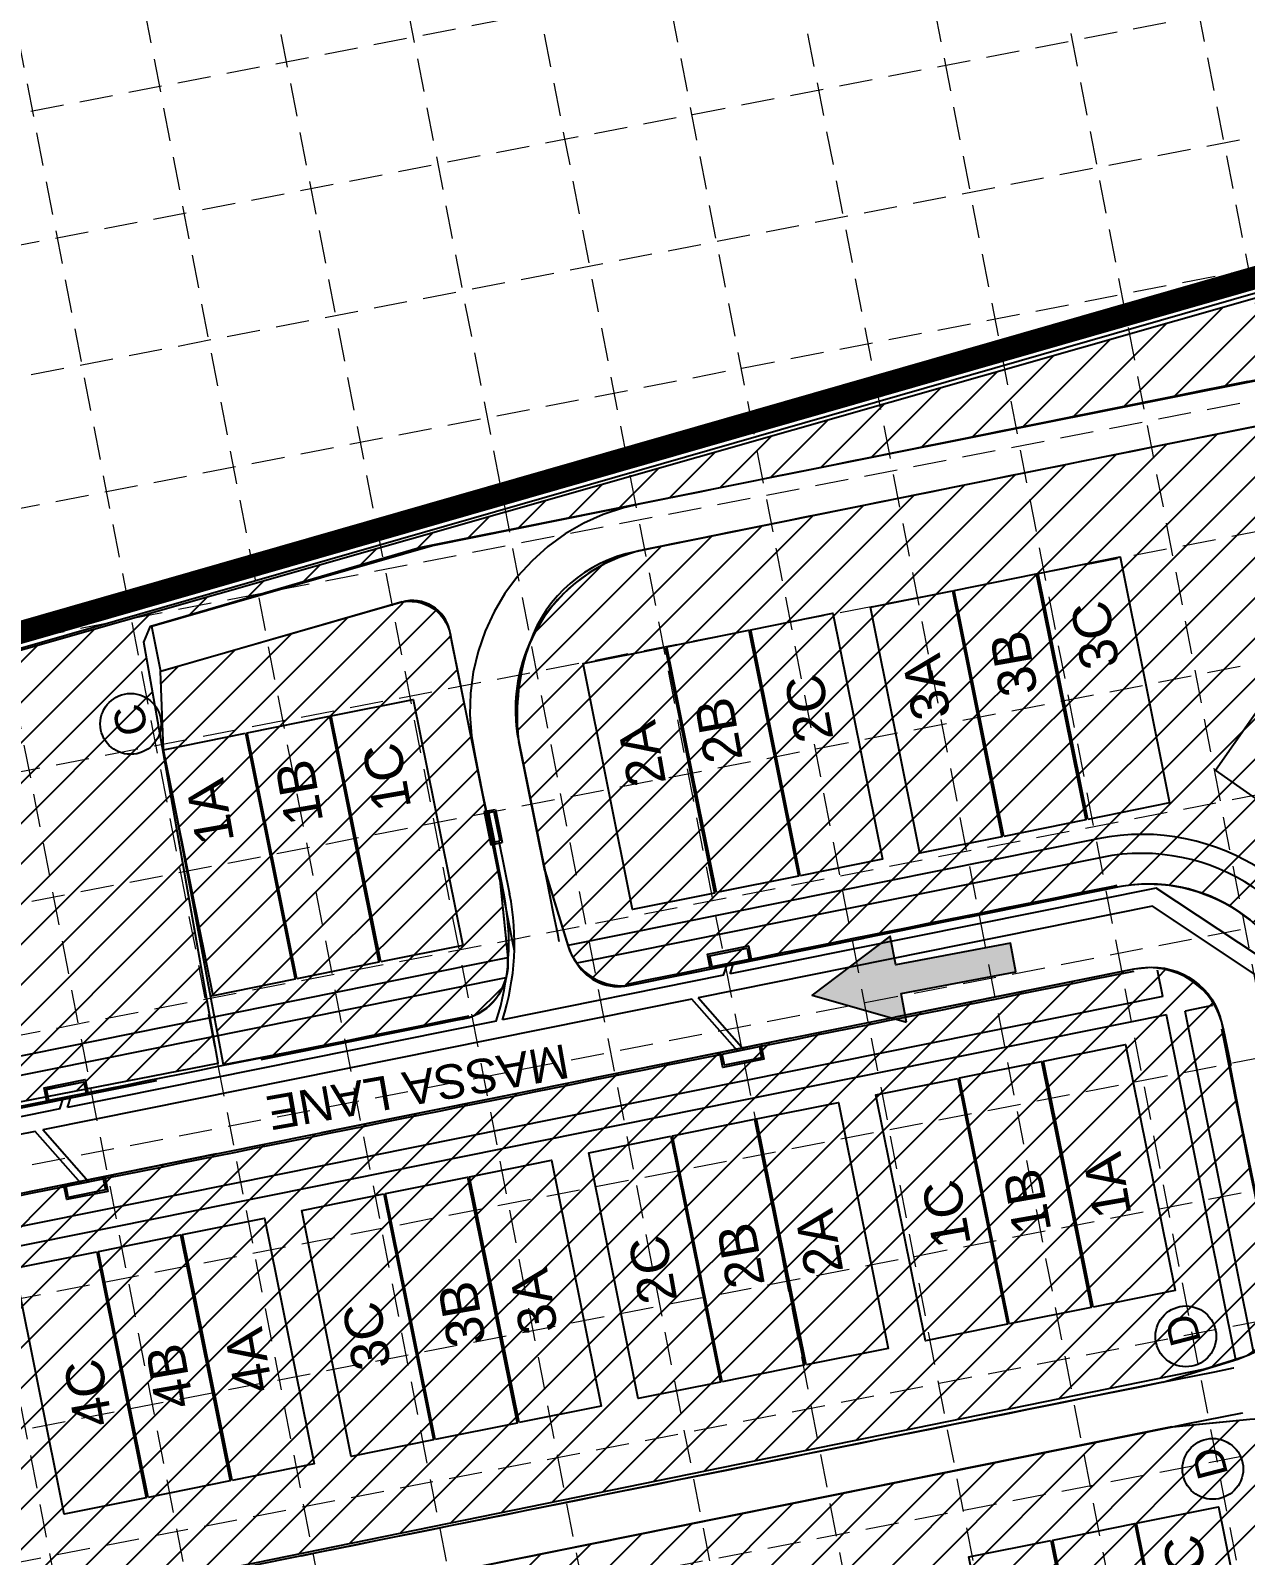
# Model space of a CAD drawing. Extents: x 1582 to 2207140, y 1442 to 531032.
# Drawn here: x 2262.5 to 2582, y 2916 to 3317.1 of the extents above; entities that cross this region are included whole.
import ezdxf

# ---------------------------------------------------------------- set-up
doc = ezdxf.new("R2010")
doc.units = 0
doc.header["$LTSCALE"] = 100
doc.header["$MEASUREMENT"] = 0
for name, pattern in [('DASHED2', [0.375, 0.25, -0.125]), ('HIDDEN', [0.375, 0.25, -0.125]), ('PHANTOM2', [1.25, 0.625, -0.125, 0.125, -0.125, 0.125, -0.125]), ('XHO473BS$0$HIDDEN', [0.375, 0.25, -0.125]), ('XHO473ST$0$HIDDEN', [0.375, 0.25, -0.125])]:
    doc.linetypes.add(name, pattern=pattern)
for name, color, linetype in [('1 SODDED LOT', 2, 'Continuous'), ('ARROWS', 252, 'Continuous'), ('GRID', 254, 'HIDDEN'), ('LIMITS OF DISTURBANCE', 1, 'DASHED2'), ('V-STREET-ID-N', 1, 'Continuous'), ('XHO445PT$0$V-PROP-LINE-N', 4, 'PHANTOM2'), ('XHO445PT$0$V-PROP-SUBD-BLOCK-N', 7, 'Continuous'), ('XHO445PT$0$V-PROP-SUBD-IDEN-N', 2, 'Continuous'), ('XHO473BS$0$C-ROAD-FACE-N', 11, 'Continuous'), ('XHO473BS$0$c-strm-strc-n', 12, 'Continuous'), ('XHO473BS$0$C-STRM-UNDR-N', 12, 'Continuous'), ('XHO473BS$0$C-SWLK-N', 11, 'Continuous'), ('XHO473BS$0$C-TOPO-BLDG-PADS', 12, 'Continuous'), ('XHO473GR$0$C-TOPO-BLDG-PADS-PHASE1', 12, 'Continuous'), ('XHO473GR$0$C-TOPO-TINN-BACK', 4, 'Continuous'), ('XHO473ST$0$c-strm-strc-n', 12, 'Continuous'), ('XHO473ST$0$C-STRM-UNDR-N', 6, 'Continuous')]:
    doc.layers.add(name, color=color, linetype=linetype)
doc.styles.get("Standard").update_dxf_attribs({"font": 'ARIAL.TTF'})

# ---------------------------------------------------------------- blocks, each defined once
blk = doc.blocks.new("XHO473BS$0$10' Curb Inlet")
at = {"layer": 'XHO473BS$0$c-strm-strc-n', "linetype": 'Continuous'}
for points in [[(-5.5, -0.5), (-5.5, 3.5), (5.5, 3.5), (5.5, -0.5)], [(-5, 0), (-5, 3), (5, 3), (5, 0)]]:
    blk.add_lwpolyline(points, close=True, dxfattribs=at)
blk = doc.blocks.new('XHO473BS$0$INLET-3GRATE')
at = {"layer": 'XHO473BS$0$c-strm-strc-n', "linetype": 'Continuous'}
for p, q in [((4.44, 0.5), (-4.44, 0.5)), ((-4.44, 0.5), (-4.44, -2.5)), ((3.94, 0), (-3.94, 0)), ((-3.94, 0), (-3.94, -2)), ((4.44, 0.5), (4.44, -2.5)), ((4.44, -2.5), (-4.44, -2.5)), ((3.94, -2), (-3.94, -2)), ((3.94, 0), (3.94, -2))]:
    blk.add_line(p, q, dxfattribs=at)
at = {"layer": 'XHO473BS$0$c-strm-strc-n', "color": 30, "linetype": 'XHO473BS$0$HIDDEN'}
blk.add_line((4.44, -0.5), (-4.44, -0.5), dxfattribs=at)
blk = doc.blocks.new('arrow')
blk.add_lwpolyline([(-67.01, -25.36), (-59.33, -25.42), (-59.57, -56.14), (-51.89, -56.2), (-51.65, -25.48), (-43.97, -25.54), (-55.3, -2.41), (-67.01, -25.36)], close=True)
at = {"color": 254}
for points in [[(-43.97, -25.54), (-67.01, -25.36), (-55.3, -2.41), (-67.01, -25.36)], [(-59.57, -56.14), (-51.89, -56.2), (-59.33, -25.42), (-51.65, -25.48)]]:
    blk.add_solid(points, dxfattribs=at)

msp = doc.modelspace()

# ---------------------------------------------------------------- hatches: boundary and pattern name
at = {"layer": '1 SODDED LOT'}
h = msp.add_hatch(dxfattribs=at)
h.set_pattern_fill('ANSI31', color=256, scale=60, style=0)
h.paths.add_polyline_path([(2829.34, 2515.52), (2873.54, 2525.74), (2852.27, 2637.94), (2847.1, 2647.81), (2848.43, 2663.29), (2767.45, 3070.45), (2715, 3283.9), (2185.96, 3133), (2129.43, 3306.38), (2045.56, 3500.44), (2007.8, 3574.06), (1832.46, 3535.31), (1784.56, 3534.03), (1775.45, 3515.53), (1803.33, 3433.99), (1829.11, 3366.75), (1845.56, 3361.26), (1862.56, 3363.22), (1910.82, 3383.31), (1940.49, 3379.14), (1961.33, 3338.84), (1970.71, 3327.06), (1990.89, 3332.76), (2058.55, 3364.84), (2062.46, 3372.1), (2058.09, 3385.45), (2030.54, 3448.1), (1999.86, 3456.92), (1966.36, 3428.53), (1931.53, 3428.26), (1909.66, 3425.2), (1889.26, 3420.64), (1876.45, 3407.5), (1865.94, 3400.73), (1849.67, 3402.3), (1830.1, 3423.92), (1816.65, 3441.42), (1813.43, 3457.94), (1807.02, 3472.66), (1799.7, 3486.02), (1806.88, 3509.89), (1835.92, 3512.58), (1858.82, 3516.44), (1885.24, 3520.39), (1891.95, 3519.33), (1905.17, 3521.31), (1940.09, 3518.05), (1959.89, 3516.57), (1979.3, 3507.93), (1989.97, 3501.72), (1997.11, 3495.42), (2000.56, 3480.71), (1999.83, 3472.29), (1998.4, 3461.37), (2040.43, 3445.88), (2047.49, 3437.17), (2103.65, 3309.65), (2141.74, 3195.81), (2174.73, 3093.28), (2188.09, 3036.74), (2198.94, 3023.47), (2211.48, 3025.91), (2311.83, 3045.48), (2292.26, 3156.25), (2294.02, 3160.46), (2364.74, 3181.11), (2593.22, 3226.7), (2609.17, 3223.67), (2622.58, 3217.58), (2687.02, 3169.94), (2698.34, 3157.06), (2703.46, 3140.98), (2706.34, 3127.6), (2829.81, 2519.96)])
h = msp.add_hatch(dxfattribs=at)
h.set_pattern_fill('ANSI31', color=256, scale=60, style=0)
edge = h.paths.add_edge_path()
edge.add_line((2738.32, 2908.23), (2691.28, 3141.56))
edge.add_arc((2651.41, 3133.52), 40.67, 11.397, 63.0435)
edge.add_line((2669.85, 3169.77), (2617.15, 3206.66))
edge.add_line((2617.15, 3206.66), (2612.86, 3209.17))
edge.add_arc((2594.97, 3178.61), 35.42, 59.6615, 97.5356)
edge.add_arc((2587.51, 3234.98), 21.45, 274.2479, 277.5356, ccw=False)
edge.add_line((2589.1, 3213.59), (2587.48, 3213.43))
edge.add_line((2587.48, 3213.43), (2563.13, 3208.61))
edge.add_line((2563.13, 3208.61), (2421.36, 3180))
edge.add_arc((2428.7, 3143.62), 37.11, 101.4081, 160.3886)
edge.add_arc((2447.64, 3136.88), 57.22, 160.3886, 185.9049)
edge.add_line((2390.73, 3130.99), (2397.81, 3095.87))
edge.add_line((2397.81, 3095.87), (2403.91, 3076.01))
edge.add_line((2403.91, 3076.01), (2404.75, 3073.95))
edge.add_line((2404.75, 3073.95), (2406.21, 3071.63))
edge.add_arc((2417.13, 3078.53), 12.91, 212.2716, 281.8753)
edge.add_line((2419.78, 3065.89), (2547.81, 3091.76))
edge.add_arc((2556.32, 3049.64), 42.97, 16.6672, 101.4217, ccw=False)
edge.add_line((2597.48, 3061.96), (2687.92, 2612.24))
edge.add_arc((2700.98, 2614.87), 13.33, 191.3698, 250.5934)
edge.add_line((2696.55, 2602.3), (2700.59, 2601.33))
edge.add_line((2700.59, 2601.33), (2704.3, 2601.33))
edge.add_line((2704.3, 2601.33), (2723.09, 2603.33))
edge.add_line((2723.09, 2603.33), (2756.37, 2609.85))
edge.add_arc((2748.46, 2650.19), 41.1, 281.0909, 367.0687)
edge.add_line((2789.25, 2655.25), (2738.32, 2908.23))
edge = h.paths.add_edge_path()
edge.add_line((2091.68, 2909.69), (2081.49, 2958.7))
edge.add_line((2081.49, 2958.7), (2081.48, 2960.26))
edge.add_arc((2099.72, 2960.35), 18.24, 99.1268, 180.2909, ccw=False)
edge.add_line((2096.83, 2978.36), (2552.82, 3070.25))
edge.add_line((2552.82, 3070.25), (2555.45, 3070.56))
edge.add_arc((2557.62, 3052.18), 18.51, 11.406, 96.7265, ccw=False)
edge.add_line((2575.76, 3055.84), (2580.46, 3031.25))
edge.add_line((2580.46, 3031.25), (2590.37, 2983.25))
edge.add_arc((2577.59, 2980.61), 13.05, -71.8142, 11.6662, ccw=False)
edge.add_line((2581.67, 2968.21), (2571.25, 2965))
edge.add_line((2571.25, 2965), (2131.05, 2875.14))
edge.add_line((2131.05, 2875.14), (2111.42, 2873.29))
edge.add_arc((2110.13, 2886.86), 13.63, 194.2827, 275.4056, ccw=False)
edge.add_line((2096.92, 2883.5), (2091.68, 2909.69))
edge = h.paths.add_edge_path()
edge.add_line((2113.55, 2801.28), (2104.96, 2843.89))
edge.add_line((2104.96, 2843.89), (2105.05, 2845.74))
edge.add_arc((2117.22, 2845.14), 12.18, 110.4209, 177.1694, ccw=False)
edge.add_arc((2202.73, 2615.46), 257.26, 105.2087, 110.4209, ccw=False)
edge.add_line((2135.24, 2863.72), (2562.9, 2949.83))
edge.add_line((2562.9, 2949.83), (2583.17, 2951.86))
edge.add_arc((2584.61, 2937.47), 14.46, 16.0784, 95.7146, ccw=False)
edge.add_line((2598.5, 2941.48), (2613.69, 2867.3))
edge.add_line((2613.69, 2867.3), (2613.65, 2864.4))
edge.add_arc((2595.56, 2864.65), 18.09, 277.4696, 359.1988, ccw=False)
edge.add_line((2597.91, 2846.71), (2593.13, 2845.78))
edge.add_line((2593.13, 2845.78), (2140.64, 2754.71))
edge.add_line((2140.64, 2754.71), (2136.51, 2754.8))
edge.add_arc((2136.9, 2772.1), 17.3, 198.7475, 268.7261, ccw=False)
edge.add_line((2120.52, 2766.54), (2119.29, 2772.75))
edge.add_line((2119.29, 2772.75), (2113.55, 2801.28))
edge = h.paths.add_edge_path()
edge.add_line((2140.8, 2666.03), (2131.13, 2713.81))
edge.add_line((2131.13, 2713.81), (2131.12, 2715.56))
edge.add_arc((2148.3, 2715.68), 17.19, 112.1514, 180.3828, ccw=False)
edge.add_arc((2158.53, 2690.56), 44.31, 102.2038, 112.1514, ccw=False)
edge.add_line((2149.16, 2733.87), (2602.88, 2825.28))
edge.add_arc((2606.65, 2806.58), 19.07, 8.327, 101.3912, ccw=False)
edge.add_line((2625.52, 2809.35), (2639.77, 2738.65))
edge.add_arc((2626.52, 2735.98), 13.52, -67.3671, 11.3978, ccw=False)
edge.add_line((2631.73, 2723.5), (2628.49, 2722.31))
edge.add_line((2628.49, 2722.31), (2609.92, 2716.53))
edge.add_line((2609.92, 2716.53), (2180.57, 2630.24))
edge.add_line((2180.57, 2630.24), (2162.85, 2628.4))
edge.add_arc((2161.16, 2644.7), 16.39, 207.1087, 275.9367, ccw=False)
edge.add_line((2146.57, 2637.23), (2140.8, 2666.03))
edge = h.paths.add_edge_path()
edge.add_line((2163.6, 2552.62), (2154.36, 2598.78))
edge.add_line((2154.36, 2598.78), (2154.46, 2600.72))
edge.add_arc((2169.66, 2598), 15.44, 126.3914, 169.8433, ccw=False)
edge.add_arc((2190.87, 2544.89), 72.24, 105.5735, 114.8675, ccw=False)
edge.add_line((2171.48, 2614.48), (2612.3, 2704.78))
edge.add_line((2612.3, 2704.78), (2633.08, 2706.56))
edge.add_arc((2634.32, 2692.01), 14.6, 3.9772, 94.8972, ccw=False)
edge.add_line((2648.89, 2693.02), (2663.14, 2621.9))
edge.add_arc((2642.37, 2621.74), 20.77, -73.8668, 0.4419, ccw=False)
edge.add_line((2648.14, 2601.79), (2190.48, 2509.88))
edge.add_arc((2187.98, 2529.1), 19.38, 197.1175, 277.407, ccw=False)
edge.add_line((2169.45, 2523.39), (2163.6, 2552.62))
edge = h.paths.add_edge_path()
edge.add_line((2062.91, 2391.83), (1948.82, 2953.47))
edge.add_line((1948.82, 2953.47), (1931.76, 3022.23))
edge.add_line((1931.76, 3022.23), (1905.81, 3111.36))
edge.add_line((1905.81, 3111.36), (1873.15, 3205.43))
edge.add_line((1873.15, 3205.43), (1871.33, 3210.36))
edge.add_line((1871.33, 3210.36), (1870.72, 3212.6))
edge.add_line((1870.72, 3212.6), (1870.09, 3215.67))
edge.add_arc((1912.6, 3222.75), 43.1, 112.051, 189.4617, ccw=False)
edge.add_line((1896.42, 3262.69), (1926.58, 3274.79))
edge.add_line((1926.58, 3274.79), (1945.75, 3280.29))
edge.add_arc((1949.46, 3265.6), 15.15, 25.0066, 104.1823, ccw=False)
edge.add_line((1963.19, 3272.01), (1983.56, 3216.01))
edge.add_line((1983.56, 3216.01), (2007.13, 3146.99))
edge.add_line((2007.13, 3146.99), (2025.05, 3087.8))
edge.add_line((2025.05, 3087.8), (2039.8, 3033.95))
edge.add_line((2039.8, 3033.95), (2049.17, 2996.89))
edge.add_line((2049.17, 2996.89), (2065.15, 2924.97))
edge.add_line((2065.15, 2924.97), (2089.85, 2802.26))
edge.add_line((2089.85, 2802.26), (2147.25, 2517.39))
edge.add_line((2147.25, 2517.39), (2151.74, 2508.65))
edge.add_arc((2188.85, 2530.3), 42.97, 210.2557, 259.0006)
edge.add_arc((2187.76, 2538.88), 51.25, 262.0295, 281.0449)
edge.add_line((2197.58, 2488.58), (2330.43, 2515.35))
edge.add_arc((2335.61, 2495.26), 20.75, 31.284, 104.4405, ccw=False)
edge.add_line((2353.34, 2506.04), (2354.79, 2502.84))
edge.add_line((2354.79, 2502.84), (2369.78, 2428.54))
edge.add_arc((2355.13, 2427.36), 14.7, -67.1218, 4.6021, ccw=False)
edge.add_line((2360.85, 2413.81), (2338.35, 2406.83))
edge.add_line((2338.35, 2406.83), (2290.11, 2397))
edge.add_line((2290.11, 2397), (2109.4, 2360.86))
edge.add_arc((2104.82, 2404.42), 43.8, 203.568, 276.0008, ccw=False)
edge.add_line((2064.68, 2386.91), (2062.91, 2391.83))
edge = h.paths.add_edge_path()
edge.add_line((2296.69, 3148.56), (2359.26, 3166.55))
edge.add_arc((2362.25, 3156.13), 10.84, 3.6887, 106.0357, ccw=False)
edge.add_line((2373.07, 3156.82), (2385.91, 3093.61))
edge.add_line((2385.91, 3093.61), (2387.95, 3073.06))
edge.add_arc((2373.08, 3071.59), 14.94, -71.2041, 5.6783, ccw=False)
edge.add_line((2377.9, 3057.44), (2313.23, 3045.04))
edge.add_line((2313.23, 3045.04), (2299.95, 3115.41))
edge.add_line((2299.95, 3115.41), (2297.47, 3127.9))
edge.add_line((2297.47, 3127.9), (2296.69, 3148.56))
edge = h.paths.add_edge_path()
edge.add_line((2051.07, 3080.67), (2030.77, 3148.43))
edge.add_line((2030.77, 3148.43), (1996.86, 3247.11))
edge.add_line((1996.86, 3247.11), (1979.18, 3293.1))
edge.add_line((1979.18, 3293.1), (1977.48, 3297.1))
edge.add_line((1977.48, 3297.1), (1977.28, 3298.76))
edge.add_arc((1989.92, 3300.26), 12.73, 126.5008, 186.7891, ccw=False)
edge.add_line((1982.35, 3310.5), (1984.38, 3312.03))
edge.add_line((1984.38, 3312.03), (1988.5, 3314.59))
edge.add_line((1988.5, 3314.59), (2002.59, 3323.45))
edge.add_line((2002.59, 3323.45), (2027.79, 3335.81))
edge.add_line((2027.79, 3335.81), (2030.92, 3337.21))
edge.add_arc((2047.21, 3300.8), 39.89, 48.4569, 114.1164, ccw=False)
edge.add_line((2073.66, 3330.66), (2075.62, 3329.1))
edge.add_arc((2055.44, 3303.61), 32.52, 21.1811, 51.6281, ccw=False)
edge.add_line((2085.76, 3315.36), (2107.79, 3256.88))
edge.add_line((2107.79, 3256.88), (2130.62, 3189.05))
edge.add_line((2130.62, 3189.05), (2147.82, 3132.87))
edge.add_line((2147.82, 3132.87), (2156.91, 3101.4))
edge.add_line((2156.91, 3101.4), (2170.69, 3049.24))
edge.add_line((2170.69, 3049.24), (2173.08, 3031.1))
edge.add_arc((2157.16, 3029), 16.05, -56.453, 7.5092, ccw=False)
edge.add_arc((2160.14, 3024.51), 10.67, 284.6066, 303.547, ccw=False)
edge.add_line((2162.83, 3014.19), (2089.76, 2999.45))
edge.add_arc((2086.18, 3017.16), 18.07, 197.3141, 281.4017, ccw=False)
edge.add_line((2068.93, 3011.79), (2051.07, 3080.67))
edge = h.paths.add_edge_path()
edge.add_line((2125.58, 2080.63), (2073.85, 2338.04))
edge.add_line((2073.85, 2338.04), (2073.05, 2341.12))
edge.add_line((2073.05, 2341.12), (2360.42, 2398.99))
edge.add_arc((2359.64, 2379.1), 19.91, 23.7043, 87.763, ccw=False)
edge.add_line((2377.87, 2387.1), (2392.97, 2311.79))
edge.add_arc((2374.09, 2311.22), 18.89, -69.454, 1.7235, ccw=False)
edge.add_line((2380.72, 2293.53), (2211.01, 2259.37))
edge.add_arc((2213.31, 2247.96), 11.64, 101.3791, 196.0042)
edge.add_line((2202.12, 2244.75), (2230.52, 2103.03))
edge.add_line((2230.52, 2103.03), (2125.58, 2080.63))
edge = h.paths.add_edge_path()
edge.add_line((2243.43, 2156.05), (2226.77, 2238.88))
edge.add_line((2226.77, 2238.88), (2699.85, 2334.78))
edge.add_arc((2704.05, 2314.1), 21.09, 17.6594, 101.4593, ccw=False)
edge.add_line((2724.15, 2320.5), (2741.25, 2232.92))
edge.add_line((2741.25, 2232.92), (2248.07, 2133.69))
edge.add_line((2248.07, 2133.69), (2243.43, 2156.05))

# ---------------------------------------------------------------- linework, layer by layer
for points in [[(2767.45, 3070.45), (2715, 3283.9), (2185.96, 3133), (2129.43, 3306.38), (2045.56, 3500.44)], [(2047.49, 3437.17), (2103.65, 3309.65), (2141.74, 3195.81), (2174.73, 3093.28), (2188.09, 3036.74), (2198.94, 3023.47), (2211.48, 3025.91), (2311.83, 3045.48), (2292.26, 3156.25), (2294.02, 3160.46), (2364.74, 3181.11), (2593.22, 3226.7), (2609.17, 3223.67), (2622.58, 3217.58), (2687.02, 3169.94), (2698.34, 3157.06), (2703.46, 3140.98), (2706.34, 3127.6), (2829.81, 2519.96)]]:
    msp.add_lwpolyline(points, dxfattribs=at)
msp.add_lwpolyline([(2738.32, 2908.23), (2691.28, 3141.56, 0.229244), (2669.85, 3169.77), (2617.15, 3206.66), (2612.86, 3209.17, 0.166778), (2590.32, 3213.72, -0.014347), (2589.1, 3213.59), (2587.48, 3213.43), (2563.13, 3208.61), (2421.36, 3180, 0.263187), (2393.74, 3156.08, 0.111798), (2390.73, 3130.99), (2397.81, 3095.87), (2403.91, 3076.01), (2404.75, 3073.95), (2406.21, 3071.63, 0.313399), (2419.78, 3065.89), (2547.81, 3091.76, -0.387646), (2597.48, 3061.96), (2687.92, 2612.24, 0.264321)], format="xyb", dxfattribs=at)
for points in [[(2296.69, 3148.56), (2359.26, 3166.55, -0.478835), (2373.07, 3156.82), (2385.91, 3093.61), (2387.95, 3073.06, -0.34864), (2377.9, 3057.44), (2313.23, 3045.04), (2299.95, 3115.41), (2297.47, 3127.9)], [(2091.68, 2909.69), (2081.49, 2958.7), (2081.48, 2960.26, -0.369733), (2096.83, 2978.36), (2552.82, 3070.25), (2555.45, 3070.56, -0.390489), (2575.76, 3055.84), (2580.46, 3031.25), (2590.37, 2983.25, -0.381265), (2581.67, 2968.21), (2571.25, 2965), (2131.05, 2875.14), (2111.42, 2873.29, -0.369529), (2096.92, 2883.5)], [(2113.55, 2801.28), (2104.96, 2843.89), (2105.05, 2845.74, -0.299769), (2112.97, 2856.56, -0.022747), (2135.24, 2863.72), (2562.9, 2949.83), (2583.17, 2951.86, -0.362174), (2598.5, 2941.48), (2613.69, 2867.3), (2613.65, 2864.4, -0.372538), (2597.91, 2846.71), (2593.13, 2845.78), (2140.64, 2754.71), (2136.51, 2754.8, -0.315196), (2120.52, 2766.54), (2119.29, 2772.75)]]:
    msp.add_lwpolyline(points, format="xyb", close=True, dxfattribs=at)
at = {"layer": 'GRID', "color": 252, "linetype": 'HIDDEN', "lineweight": 0, "ltscale": 0.35}
for p, q in [((2894.24, 1652.19), (2492.07, 3721.47)), ((2860.87, 1645.7), (2458.69, 3714.98)), ((2827.49, 1639.21), (2425.32, 3708.49)), ((2794.12, 1632.73), (2391.94, 3702.01)), ((2760.74, 1626.24), (2358.57, 3695.52)), ((2727.36, 1619.75), (2325.19, 3689.03)), ((2693.99, 1613.27), (2291.82, 3682.55)), ((2660.61, 1606.78), (2258.44, 3676.06)), ((2627.24, 1600.29), (2225.06, 3669.57)), ((2593.86, 1593.81), (2191.69, 3663.09)), ((2560.49, 1587.32), (2158.31, 3656.6)), ((2527.11, 1580.83), (2124.94, 3650.11)), ((1695.66, 3185.68), (2863.95, 3412.74)), ((1702.15, 3152.31), (2870.44, 3379.37)), ((1708.63, 3118.93), (2876.92, 3345.99)), ((1715.12, 3085.56), (2883.41, 3312.62)), ((1721.61, 3052.18), (2889.9, 3279.24)), ((1728.09, 3018.8), (2896.38, 3245.87)), ((1734.58, 2985.43), (2902.87, 3212.49)), ((1741.07, 2952.05), (2909.36, 3179.12)), ((1747.55, 2918.68), (2915.84, 3145.74)), ((1754.04, 2885.3), (2922.33, 3112.36)), ((1760.53, 2851.93), (2928.82, 3078.99)), ((1767.01, 2818.55), (2935.3, 3045.61)), ((1773.5, 2785.18), (2941.79, 3012.24))]:
    msp.add_line(p, q, dxfattribs=at)
at = {"layer": 'LIMITS OF DISTURBANCE', "const_width": 6}
msp.add_lwpolyline([(3030.56, 1761.64), (2194.81, 1593.6), (1948.49, 2813.03, 0.098099), (1677.26, 3539), (1722.21, 3540.4, 0.067791), (2005.44, 3587.7), (2077.63, 3440.57), (2144.56, 3278.6), (2187.86, 3138.1), (2718.94, 3290.72), (2734.62, 3221.8), (2788.68, 2983.7), (2837.06, 2743.49), (2898.66, 2442.22), (3033.9, 1764.7)], format="xyb", close=True, dxfattribs=at)
at = {"layer": 'XHO445PT$0$V-PROP-LINE-N', "color": 7, "linetype": 'Continuous'}
msp.add_line((2186.27, 3133.52), (2714.17, 3285.34), dxfattribs=at)
at = {"layer": 'XHO445PT$0$V-PROP-SUBD-BLOCK-N', "color": 7, "linetype": 'Continuous'}
for centre in [(2288.81, 3134.71), (2566.3, 2973.6), (2573.39, 2938.75)]:
    msp.add_circle(centre, 8, dxfattribs=at)
at = {"layer": 'XHO473BS$0$C-ROAD-FACE-N', "color": 7, "linetype": 'Continuous'}
for p, q in [((2582.58, 3224.76), (2368.22, 3181.57)), ((2584.95, 3213), (2424.51, 3180.67)), ((2368.22, 3181.57), (2294.33, 3160.35)), ((2360.18, 3166.78), (2296.71, 3148.54)), ((2296.71, 3148.54), (2294.33, 3160.35)), ((2385.92, 3093.73), (2372.74, 3159.14)), ((2397.69, 3096.1), (2390.85, 3130.03)), ((2385.92, 3093.73), (2387.96, 3073.24)), ((2397.69, 3096.1), (2403.74, 3076.42)), ((2548.31, 3091.77), (2508.94, 3083.83)), ((2481.49, 3078.3), (2421.04, 3066.12)), ((2552.65, 3070.2), (2489.83, 3057.54)), ((2376, 3057.05), (2323.04, 3046.37)), ((2578.19, 3044.74), (2576.21, 3054.54)), ((2462.38, 3052.01), (2414.34, 3042.33)), ((2295.59, 3040.84), (2247.06, 3031.06)), ((2386.9, 3036.8), (2338.86, 3027.12)), ((2311.41, 3021.59), (2263.38, 3011.91)), ((2560.26, 2961.56), (2579.95, 2967.62)), ((2560.26, 2961.56), (2132.77, 2875.42)), ((2562.63, 2949.8), (2135.14, 2863.66)), ((2562.63, 2949.8), (2583.13, 2951.84))]:
    msp.add_line(p, q, dxfattribs=at)
for centre, radius, start, end in [((2433, 3138.52), 43, 101.3925, 191.3925), ((2433, 3138.52), 43, 134.735, 191.3925), ((2362.94, 3157.16), 10, 11.3925, 106.0279), ((2556.6, 3050.59), 42, 11.3925, 101.3925), ((2373.03, 3071.75), 15, 281.3925, 5.6819), ((2418.08, 3080.83), 15, 197.1031, 281.3925), ((2556.6, 3050.59), 20, 11.3925, 101.3925), ((2575.54, 2981.96), 15, 287.1031, 11.3925)]:
    msp.add_arc(centre, radius, start, end, dxfattribs=at)
at = {"layer": 'XHO473BS$0$C-STRM-UNDR-N', "color": 7, "linetype": 'Continuous'}
for p, q in [((2384.19, 3103.58), (2386.98, 3089.73)), ((2385.66, 3103.88), (2388.45, 3090.03)), ((2558.5, 3091.53), (2446.43, 3068.94)), ((2593.61, 3068.2), (2558.5, 3091.53)), ((2557.57, 3086.75), (2438.07, 3062.67)), ((2589.56, 3065.48), (2557.57, 3086.75)), ((2444.73, 3068.6), (2445.74, 3071.61)), ((2446.43, 3068.94), (2447.44, 3071.95)), ((2444.73, 3068.6), (2386.58, 3056.88)), ((2436.37, 3062.32), (2265.68, 3027.93)), ((2448.39, 3048.68), (2436.37, 3062.32)), ((2450.09, 3049.02), (2438.07, 3062.67)), ((2384.89, 3056.54), (2272.15, 3033.82)), ((2272.15, 3033.82), (2273.16, 3036.83)), ((2270.16, 3033.43), (2189.25, 3017.12)), ((2270.16, 3033.43), (2271.18, 3036.43)), ((2263.7, 3027.53), (2190.27, 3012.74)), ((2275.72, 3013.89), (2263.7, 3027.53)), ((2277.7, 3014.29), (2265.68, 3027.93))]:
    msp.add_line(p, q, dxfattribs=at)
for radius, start in [(64.25, 341.3964), (65.75, 342.1482)]:
    msp.add_arc((2324, 3077.04), radius, start, 11.3925, dxfattribs=at)
at = {"layer": 'XHO473BS$0$C-SWLK-N', "color": 7, "linetype": 'Continuous'}
for p, q in [((2543.19, 3104.51), (2403.74, 3076.41)), ((2544.18, 3099.6), (2406.11, 3071.78)), ((2188.87, 3033.11), (2387.96, 3073.23)), ((2560.21, 3063.05), (2558.82, 3069.97)), ((2191.25, 3028.49), (2387.57, 3068.05)), ((2560.21, 3063.05), (2093.02, 2968.91)), ((2561.2, 3058.15), (2094, 2964.01)), ((2579.47, 2967.47), (2561.2, 3058.15)), ((2573.34, 3060.6), (2566.1, 3059.14)), ((2584.13, 2969.66), (2566.1, 3059.14))]:
    msp.add_line(p, q, dxfattribs=at)
for radius in [58, 53]:
    msp.add_arc((2554.65, 3047.65), radius, 11.3925, 101.3925, dxfattribs=at)
at = {"layer": 'XHO473BS$0$C-TOPO-BLDG-PADS', "color": 7, "linetype": 'Continuous'}
for points in [[(2540.48, 3109.57), (2527.44, 3174.27), (2549.01, 3178.62), (2562.04, 3113.92)], [(2518.42, 3105.13), (2505.38, 3169.83), (2526.95, 3174.17), (2539.99, 3109.47)], [(2630.01, 3163.89), (2592.06, 3109.89), (2574.06, 3122.54), (2612.01, 3176.54)], [(2504.89, 3169.73), (2517.93, 3105.03), (2496.36, 3100.68), (2483.33, 3165.38)], [(2464.91, 3094.77), (2451.87, 3159.47), (2473.44, 3163.81), (2486.48, 3099.12)], [(2442.86, 3090.33), (2429.82, 3155.02), (2451.38, 3159.37), (2464.42, 3094.67)], [(2429.33, 3154.93), (2442.37, 3090.23), (2420.8, 3085.88), (2407.76, 3150.58)], [(2354.57, 3072.11), (2341.54, 3136.81), (2363.1, 3141.16), (2376.14, 3076.46)], [(2332.52, 3067.67), (2319.48, 3132.37), (2341.05, 3136.71), (2354.08, 3072.01)], [(2318.99, 3132.27), (2332.03, 3067.57), (2310.46, 3063.22), (2297.42, 3127.92)], [(2541.91, 2981.33), (2528.87, 3046.03), (2550.44, 3050.37), (2563.47, 2985.67)], [(2519.85, 2976.88), (2506.81, 3041.58), (2528.38, 3045.93), (2541.42, 2981.23)], [(2506.32, 3041.48), (2519.36, 2976.78), (2497.79, 2972.44), (2484.76, 3037.14)], [(2466.43, 2966.12), (2453.39, 3030.82), (2474.95, 3035.16), (2487.99, 2970.46)], [(2444.37, 2961.67), (2431.33, 3026.37), (2452.9, 3030.72), (2465.94, 2966.02)], [(2430.84, 3026.27), (2443.88, 2961.57), (2422.31, 2957.23), (2409.27, 3021.93)], [(2390.94, 2950.91), (2377.91, 3015.61), (2399.47, 3019.95), (2412.51, 2955.25)], [(2368.89, 2946.46), (2355.85, 3011.16), (2377.42, 3015.51), (2390.45, 2950.81)], [(2355.36, 3011.06), (2368.4, 2946.36), (2346.83, 2942.02), (2333.79, 3006.72)], [(2315.46, 2935.7), (2302.42, 3000.4), (2323.99, 3004.74), (2337.03, 2940.04)], [(2293.4, 2931.25), (2280.37, 2995.95), (2301.93, 3000.3), (2314.97, 2935.6)], [(2279.88, 2995.85), (2292.91, 2931.15), (2271.35, 2926.81), (2258.31, 2991.51)], [(2566.4, 2859.77), (2553.36, 2924.47), (2574.93, 2928.81), (2587.97, 2864.11)], [(2544.34, 2855.32), (2531.31, 2920.02), (2552.87, 2924.37), (2565.91, 2859.67)], [(2530.82, 2919.93), (2543.85, 2855.23), (2522.29, 2850.88), (2509.25, 2915.58)]]:
    msp.add_lwpolyline(points, close=True, dxfattribs=at)
at = {"layer": 'XHO473GR$0$C-TOPO-BLDG-PADS-PHASE1', "color": 7, "linetype": 'Continuous'}
for points in [[(2540.48, 3109.57), (2527.44, 3174.27), (2549.01, 3178.62), (2562.04, 3113.92)], [(2518.42, 3105.13), (2505.38, 3169.83), (2526.95, 3174.17), (2539.99, 3109.47)], [(2630.01, 3163.89), (2592.06, 3109.89), (2574.06, 3122.54), (2612.01, 3176.54)], [(2504.89, 3169.73), (2517.93, 3105.03), (2496.36, 3100.68), (2483.33, 3165.38)], [(2464.91, 3094.77), (2451.87, 3159.47), (2473.44, 3163.81), (2486.48, 3099.12)], [(2442.86, 3090.33), (2429.82, 3155.02), (2451.38, 3159.37), (2464.42, 3094.67)], [(2429.33, 3154.93), (2442.37, 3090.23), (2420.8, 3085.88), (2407.76, 3150.58)], [(2354.57, 3072.11), (2341.54, 3136.81), (2363.1, 3141.16), (2376.14, 3076.46)], [(2332.52, 3067.67), (2319.48, 3132.37), (2341.05, 3136.71), (2354.08, 3072.01)], [(2318.99, 3132.27), (2332.03, 3067.57), (2310.46, 3063.22), (2297.42, 3127.92)], [(2541.91, 2981.33), (2528.87, 3046.03), (2550.44, 3050.37), (2563.47, 2985.67)], [(2519.85, 2976.88), (2506.81, 3041.58), (2528.38, 3045.93), (2541.42, 2981.23)], [(2506.32, 3041.48), (2519.36, 2976.78), (2497.79, 2972.44), (2484.76, 3037.14)], [(2466.43, 2966.12), (2453.39, 3030.82), (2474.95, 3035.16), (2487.99, 2970.46)], [(2444.37, 2961.67), (2431.33, 3026.37), (2452.9, 3030.72), (2465.94, 2966.02)], [(2430.84, 3026.27), (2443.88, 2961.57), (2422.31, 2957.23), (2409.27, 3021.93)], [(2390.94, 2950.91), (2377.91, 3015.61), (2399.47, 3019.95), (2412.51, 2955.25)], [(2368.89, 2946.46), (2355.85, 3011.16), (2377.42, 3015.51), (2390.45, 2950.81)], [(2355.36, 3011.06), (2368.4, 2946.36), (2346.83, 2942.02), (2333.79, 3006.72)], [(2315.46, 2935.7), (2302.42, 3000.4), (2323.99, 3004.74), (2337.03, 2940.04)], [(2293.4, 2931.25), (2280.37, 2995.95), (2301.93, 3000.3), (2314.97, 2935.6)], [(2279.88, 2995.85), (2292.91, 2931.15), (2271.35, 2926.81), (2258.31, 2991.51)], [(2566.4, 2859.77), (2553.36, 2924.47), (2574.93, 2928.81), (2587.97, 2864.11)], [(2544.34, 2855.32), (2531.31, 2920.02), (2552.87, 2924.37), (2565.91, 2859.67)], [(2530.82, 2919.93), (2543.85, 2855.23), (2522.29, 2850.88), (2509.25, 2915.58)]]:
    msp.add_lwpolyline(points, close=True, dxfattribs=at)
at = {"layer": 'XHO473GR$0$C-TOPO-TINN-BACK', "color": 7, "linetype": 'Continuous'}
for points in [[(2585.78, 3225.31, 709.33), (2580.51, 3224.35, 709.3), (2575.61, 3223.36, 709.27), (2570.71, 3222.37, 709.24), (2565.81, 3221.39, 709.21), (2560.91, 3220.4, 709.18), (2556.01, 3219.41, 709.15), (2551.11, 3218.42, 709.12), (2546.2, 3217.44, 709.09), (2541.3, 3216.45, 709.06), (2536.4, 3215.46, 709.03), (2531.5, 3214.47, 709), (2526.6, 3213.48, 708.97), (2521.7, 3212.5, 708.94), (2516.8, 3211.51, 708.9), (2511.89, 3210.52, 708.87), (2506.99, 3209.53, 708.84), (2502.09, 3208.55, 708.81), (2497.19, 3207.56, 708.78), (2492.29, 3206.57, 708.75), (2487.39, 3205.58, 708.72), (2482.48, 3204.6, 708.69), (2477.58, 3203.61, 708.66), (2472.68, 3202.62, 708.63), (2467.78, 3201.63, 708.6), (2462.88, 3200.65, 708.57), (2457.98, 3199.66, 708.54), (2453.08, 3198.67, 708.51), (2448.17, 3197.68, 708.48), (2443.27, 3196.69, 708.45), (2438.37, 3195.71, 708.42), (2433.47, 3194.72, 708.39), (2428.57, 3193.73, 708.36), (2423.67, 3192.74, 708.33), (2418.38, 3191.54, 708.3), (2413.06, 3189.78, 708.26), (2407.94, 3187.48, 708.23), (2403.08, 3184.67, 708.2), (2398.54, 3181.38, 708.17), (2394.35, 3177.65, 708.14), (2390.57, 3173.51, 708.11), (2387.22, 3169, 708.08), (2384.36, 3164.18, 708.05), (2381.99, 3159.09, 708.02), (2380.16, 3153.79, 707.99), (2378.88, 3148.33, 707.96), (2378.17, 3142.76, 707.93), (2378.02, 3137.16, 707.9), (2378.44, 3131.56, 707.87), (2379.38, 3126.21, 707.84), (2380.36, 3121.31, 707.81), (2381.35, 3116.41, 707.78), (2382.34, 3111.51, 707.75), (2383.33, 3106.61, 707.72), (2384.31, 3101.71, 707.69), (2385.3, 3096.8, 707.65), (2386.29, 3091.9, 707.62), (2387.28, 3087, 707.59), (2388.27, 3082.1, 707.56), (2389.25, 3077.2, 707.53), (2389.67, 3075.1, 707.53)], [(2582.88, 3212.59, 709.3), (2577.98, 3211.6, 709.27), (2573.08, 3210.61, 709.24), (2568.18, 3209.62, 709.21), (2563.28, 3208.63, 709.18), (2558.38, 3207.65, 709.15), (2553.48, 3206.66, 709.12), (2548.57, 3205.67, 709.09), (2543.67, 3204.68, 709.06), (2538.77, 3203.7, 709.03), (2533.87, 3202.71, 709), (2528.97, 3201.72, 708.97), (2524.07, 3200.73, 708.94), (2519.17, 3199.75, 708.9), (2514.26, 3198.76, 708.87), (2509.36, 3197.77, 708.84), (2504.46, 3196.78, 708.81), (2499.56, 3195.8, 708.78), (2494.66, 3194.81, 708.75), (2489.76, 3193.82, 708.72), (2484.86, 3192.83, 708.69), (2479.95, 3191.84, 708.66), (2475.05, 3190.86, 708.63), (2470.15, 3189.87, 708.6), (2465.25, 3188.88, 708.57), (2460.35, 3187.89, 708.54), (2455.45, 3186.91, 708.51), (2450.54, 3185.92, 708.48), (2445.64, 3184.93, 708.45), (2440.74, 3183.94, 708.42), (2435.84, 3182.96, 708.39), (2430.94, 3181.97, 708.36), (2426.04, 3180.98, 708.33), (2421.57, 3179.97, 708.3), (2417.41, 3178.59, 708.26), (2413.41, 3176.8, 708.23), (2409.61, 3174.6, 708.2), (2406.06, 3172.03, 708.17), (2402.78, 3169.11, 708.14), (2399.82, 3165.87, 708.11), (2397.21, 3162.35, 708.08), (2394.97, 3158.58, 708.05), (2393.12, 3154.6, 708.02), (2391.69, 3150.46, 707.99), (2390.69, 3146.19, 707.96), (2390.13, 3141.84, 707.93), (2390.02, 3137.45, 707.9), (2390.35, 3133.08, 707.87), (2391.14, 3128.58, 707.84), (2392.13, 3123.68, 707.81), (2393.12, 3118.78, 707.78), (2394.1, 3113.88, 707.75), (2395.09, 3108.98, 707.72), (2396.08, 3104.08, 707.69), (2397.07, 3099.17, 707.65), (2398.05, 3094.27, 707.62), (2399.04, 3089.37, 707.59), (2400.03, 3084.47, 707.56), (2401.02, 3079.57, 707.53), (2401.44, 3077.47, 707.53)], [(2419.01, 3066.22, 707.41), (2419.77, 3066.38, 707.41), (2424.67, 3067.36, 707.45), (2429.57, 3068.35, 707.48), (2434.47, 3069.34, 707.51), (2439.37, 3070.33, 707.55), (2444.27, 3071.31, 707.58), (2449.18, 3072.3, 707.61), (2454.08, 3073.29, 707.65), (2458.98, 3074.28, 707.68), (2463.88, 3075.26, 707.71), (2468.78, 3076.25, 707.75), (2473.68, 3077.24, 707.78), (2478.59, 3078.23, 707.82), (2483.49, 3079.21, 707.85), (2488.39, 3080.2, 707.88), (2493.29, 3081.19, 707.92), (2498.19, 3082.18, 707.95), (2503.09, 3083.17, 707.98), (2507.99, 3084.15, 708.02), (2512.9, 3085.14, 708.05), (2517.8, 3086.13, 708.08), (2522.7, 3087.12, 708.12), (2527.6, 3088.1, 708.15), (2532.5, 3089.09, 708.18), (2537.4, 3090.08, 708.22), (2542.3, 3091.07, 708.25), (2547.21, 3092.05, 708.29), (2548.21, 3092.26, 708.29)], [(2257.66, 3010.25, 706.52), (2262.56, 3011.24, 706.49), (2267.46, 3012.22, 706.46), (2272.36, 3013.21, 706.43), (2277.27, 3014.2, 706.41), (2282.17, 3015.19, 706.44), (2287.07, 3016.17, 706.47), (2291.97, 3017.16, 706.51), (2296.87, 3018.15, 706.54), (2301.77, 3019.14, 706.57), (2306.67, 3020.13, 706.61), (2311.58, 3021.11, 706.64), (2316.48, 3022.1, 706.67), (2321.38, 3023.09, 706.71), (2326.28, 3024.08, 706.74), (2331.18, 3025.06, 706.78), (2336.08, 3026.05, 706.81), (2340.99, 3027.04, 706.84), (2345.89, 3028.03, 706.88), (2350.79, 3029.01, 706.91), (2355.69, 3030, 706.94), (2360.59, 3030.99, 706.98), (2365.49, 3031.98, 707.01), (2370.39, 3032.96, 707.04), (2375.3, 3033.95, 707.08), (2380.2, 3034.94, 707.11), (2385.1, 3035.93, 707.14), (2390, 3036.91, 707.18), (2394.9, 3037.9, 707.21), (2399.8, 3038.89, 707.25), (2404.7, 3039.88, 707.28), (2409.61, 3040.87, 707.31), (2414.51, 3041.85, 707.35), (2419.41, 3042.84, 707.38), (2424.31, 3043.83, 707.41), (2429.21, 3044.82, 707.45), (2434.11, 3045.8, 707.48), (2439.02, 3046.79, 707.51), (2443.92, 3047.78, 707.55), (2448.82, 3048.77, 707.58), (2453.72, 3049.75, 707.61), (2458.62, 3050.74, 707.65), (2463.52, 3051.73, 707.68), (2468.42, 3052.72, 707.71), (2473.33, 3053.7, 707.75), (2478.23, 3054.69, 707.78), (2483.13, 3055.68, 707.82), (2488.03, 3056.67, 707.85), (2492.93, 3057.66, 707.88), (2497.83, 3058.64, 707.92), (2502.73, 3059.63, 707.95), (2507.64, 3060.62, 707.98), (2512.54, 3061.61, 708.02), (2517.44, 3062.59, 708.05), (2522.34, 3063.58, 708.08), (2527.24, 3064.57, 708.12), (2532.14, 3065.56, 708.15), (2537.04, 3066.54, 708.18), (2541.95, 3067.53, 708.22), (2546.85, 3068.52, 708.25), (2551.75, 3069.51, 708.29), (2552.75, 3069.71, 708.29)], [(2258.02, 3033.78, 706.49), (2262.92, 3034.77, 706.46), (2267.82, 3035.76, 706.43), (2272.72, 3036.75, 706.41), (2277.62, 3037.73, 706.44), (2282.53, 3038.72, 706.47), (2287.43, 3039.71, 706.51), (2292.33, 3040.7, 706.54), (2297.23, 3041.68, 706.57), (2302.13, 3042.67, 706.61), (2307.03, 3043.66, 706.64), (2311.93, 3044.65, 706.67), (2316.84, 3045.63, 706.71), (2321.74, 3046.62, 706.74), (2326.64, 3047.61, 706.78), (2331.54, 3048.6, 706.81), (2336.44, 3049.59, 706.84), (2341.34, 3050.57, 706.88), (2346.25, 3051.56, 706.91), (2351.15, 3052.55, 706.94), (2356.05, 3053.54, 706.98), (2360.95, 3054.52, 707.01), (2365.85, 3055.51, 707.04), (2370.75, 3056.5, 707.08), (2375.65, 3057.49, 707.11), (2377.83, 3057.93, 707.13)], [(2590.14, 2982.88, 709.12), (2589.35, 2986.81, 709.1), (2588.36, 2991.71, 709.07), (2587.37, 2996.61, 709.04), (2586.39, 3001.51, 709.01), (2585.4, 3006.41, 708.98), (2584.41, 3011.31, 708.95), (2583.42, 3016.21, 708.92), (2582.44, 3021.12, 708.89), (2581.45, 3026.02, 708.86), (2580.46, 3030.92, 708.83), (2579.47, 3035.82, 708.8), (2578.49, 3040.72, 708.77), (2577.5, 3045.62, 708.74), (2576.51, 3050.52, 708.71), (2575.72, 3054.45, 708.69)], [(2333.73, 2915.92, 711), (2338.63, 2916.9, 710.97), (2343.53, 2917.89, 710.94), (2348.43, 2918.88, 710.91), (2353.33, 2919.87, 710.88), (2358.23, 2920.85, 710.85), (2363.14, 2921.84, 710.82), (2368.04, 2922.83, 710.79), (2372.94, 2923.82, 710.76), (2377.84, 2924.8, 710.73), (2382.74, 2925.79, 710.7), (2387.64, 2926.78, 710.67), (2392.54, 2927.77, 710.64), (2397.45, 2928.75, 710.61), (2402.35, 2929.74, 710.58), (2407.25, 2930.73, 710.55), (2412.15, 2931.72, 710.52), (2417.05, 2932.71, 710.49), (2421.95, 2933.69, 710.46), (2426.85, 2934.68, 710.43), (2431.76, 2935.67, 710.4), (2436.66, 2936.66, 710.37), (2441.56, 2937.64, 710.34), (2446.46, 2938.63, 710.31), (2451.36, 2939.62, 710.28), (2456.26, 2940.61, 710.25), (2461.17, 2941.59, 710.22), (2466.07, 2942.58, 710.19), (2470.97, 2943.57, 710.16), (2475.87, 2944.56, 710.13), (2480.77, 2945.54, 710.1), (2485.67, 2946.53, 710.07), (2490.57, 2947.52, 710.04), (2495.48, 2948.51, 710.01), (2500.38, 2949.5, 709.98), (2505.28, 2950.48, 709.95), (2510.18, 2951.47, 709.93), (2515.08, 2952.46, 709.9), (2519.98, 2953.45, 709.87), (2524.88, 2954.43, 709.84), (2529.79, 2955.42, 709.81), (2534.69, 2956.41, 709.78), (2539.59, 2957.4, 709.75), (2544.49, 2958.38, 709.72), (2549.39, 2959.37, 709.69), (2554.29, 2960.36, 709.66), (2559.2, 2961.35, 709.63), (2564.1, 2962.33, 709.6), (2569, 2963.32, 709.57), (2573.9, 2964.31, 709.54), (2578.8, 2965.3, 709.51), (2578.89, 2965.32, 709.51)], [(2390.01, 2915.02, 710.67), (2394.91, 2916, 710.64), (2399.82, 2916.99, 710.61), (2404.72, 2917.98, 710.58), (2409.62, 2918.97, 710.55), (2414.52, 2919.95, 710.52), (2419.42, 2920.94, 710.49), (2424.32, 2921.93, 710.46), (2429.23, 2922.92, 710.43), (2434.13, 2923.9, 710.4), (2439.03, 2924.89, 710.37), (2443.93, 2925.88, 710.34), (2448.83, 2926.87, 710.31), (2453.73, 2927.86, 710.28), (2458.63, 2928.84, 710.25), (2463.54, 2929.83, 710.22), (2468.44, 2930.82, 710.19), (2473.34, 2931.81, 710.16), (2478.24, 2932.79, 710.13), (2483.14, 2933.78, 710.1), (2488.04, 2934.77, 710.07), (2492.94, 2935.76, 710.04), (2497.85, 2936.74, 710.01), (2502.75, 2937.73, 709.98), (2507.65, 2938.72, 709.95), (2512.55, 2939.71, 709.93), (2517.45, 2940.69, 709.9), (2522.35, 2941.68, 709.87), (2527.26, 2942.67, 709.84), (2532.16, 2943.66, 709.81), (2537.06, 2944.65, 709.78), (2541.96, 2945.63, 709.75), (2546.86, 2946.62, 709.72), (2551.76, 2947.61, 709.69), (2556.66, 2948.6, 709.66), (2561.57, 2949.58, 709.63), (2566.47, 2950.57, 709.6), (2571.37, 2951.56, 709.57), (2576.27, 2952.55, 709.54), (2581.17, 2953.53, 709.51), (2581.26, 2953.55, 709.51)]]:
    msp.add_polyline3d(points, dxfattribs=at)
at = {"layer": 'XHO473ST$0$c-strm-strc-n', "color": 5, "linetype": 'Continuous'}
for p, q in [((2381.8, 3111.65), (2384.74, 3112.24)), ((2381.8, 3111.65), (2383.56, 3102.94)), ((2382.39, 3111.26), (2384.35, 3111.65)), ((2382.39, 3111.26), (2383.95, 3103.53)), ((2384.35, 3111.65), (2385.91, 3103.93)), ((2384.74, 3112.24), (2386.5, 3103.54)), ((2383.56, 3102.94), (2386.5, 3103.54)), ((2383.95, 3103.53), (2385.91, 3103.93))]:
    msp.add_line(p, q, dxfattribs=at)
at = {"layer": 'XHO473ST$0$c-strm-strc-n', "color": 5, "linetype": 'XHO473ST$0$HIDDEN'}
msp.add_line((2382.78, 3111.85), (2384.54, 3103.14), dxfattribs=at)
at = {"layer": 'XHO473ST$0$c-strm-strc-n', "color": 5, "linetype": 'Continuous'}
for points in [[(2441.3, 3070.2), (2440.51, 3074.13), (2451.29, 3076.3), (2452.08, 3072.38)], [(2441.69, 3070.79), (2441.1, 3073.73), (2450.9, 3075.71), (2451.49, 3072.77)], [(2454.54, 3050.43), (2455.33, 3046.51), (2444.54, 3044.34), (2443.75, 3048.26)], [(2454.15, 3049.84), (2454.74, 3046.9), (2444.93, 3044.92), (2444.34, 3047.86)], [(2266.88, 3035.06), (2266.09, 3038.98), (2276.87, 3041.15), (2277.66, 3037.23)], [(2267.27, 3035.65), (2266.67, 3038.59), (2276.48, 3040.56), (2277.07, 3037.62)], [(2282, 3015.66), (2282.79, 3011.74), (2272.01, 3009.57), (2271.22, 3013.49)], [(2281.61, 3015.08), (2282.21, 3012.13), (2272.4, 3010.16), (2271.81, 3013.1)]]:
    msp.add_lwpolyline(points, close=True, dxfattribs=at)
at = {"layer": 'XHO473ST$0$C-STRM-UNDR-N', "color": 5, "linetype": 'Continuous'}
for p, q in [((2384.19, 3103.58), (2386.98, 3089.73)), ((2385.66, 3103.88), (2388.45, 3090.03)), ((2558.5, 3091.53), (2446.43, 3068.94)), ((2593.61, 3068.2), (2558.5, 3091.53)), ((2557.57, 3086.75), (2438.07, 3062.67)), ((2589.56, 3065.48), (2557.57, 3086.75)), ((2444.73, 3068.6), (2445.74, 3071.61)), ((2446.43, 3068.94), (2447.44, 3071.95)), ((2444.73, 3068.6), (2386.58, 3056.88)), ((2436.37, 3062.32), (2265.68, 3027.93)), ((2448.39, 3048.68), (2436.37, 3062.32)), ((2450.09, 3049.02), (2438.07, 3062.67)), ((2384.89, 3056.54), (2272.15, 3033.82)), ((2272.15, 3033.82), (2273.16, 3036.83)), ((2270.16, 3033.43), (2189.25, 3017.12)), ((2270.16, 3033.43), (2271.18, 3036.43)), ((2263.7, 3027.53), (2190.27, 3012.74)), ((2275.72, 3013.89), (2263.7, 3027.53)), ((2277.7, 3014.29), (2265.68, 3027.93))]:
    msp.add_line(p, q, dxfattribs=at)
for radius, start in [(64.25, 341.3964), (65.75, 342.1482)]:
    msp.add_arc((2324, 3077.04), radius, start, 11.3925, dxfattribs=at)

# ---------------------------------------------------------------- block references
at = {"layer": 'ARROWS', "rotation": 101.0778294430956}
msp.add_blockref('arrow', (2455.07, 3117.16), dxfattribs=at)
at = {"layer": 'XHO473BS$0$c-strm-strc-n', "color": 7, "linetype": 'Continuous'}
for name, p, rotation in [('XHO473BS$0$INLET-3GRATE', (2383.17, 3107.39), 101.3924999991902), ("XHO473BS$0$10' Curb Inlet", (2446.59, 3071.78), 11.39249999999763), ("XHO473BS$0$10' Curb Inlet", (2449.24, 3048.85), 191.3924999999994), ("XHO473BS$0$10' Curb Inlet", (2272.17, 3036.63), 11.39250000000059), ("XHO473BS$0$10' Curb Inlet", (2276.71, 3014.09), 191.3925000000014)]:
    msp.add_blockref(name, p, dxfattribs=dict(at, rotation=rotation))

# ---------------------------------------------------------------- texts
at = {"layer": 'V-STREET-ID-N', "color": 7, "linetype": 'Continuous'}
msp.add_text('MASSA LANE', height=9, rotation=190, dxfattribs=at).set_placement((2403.11, 3050.57))
at = {"layer": 'XHO445PT$0$V-PROP-SUBD-BLOCK-N', "color": 7, "linetype": 'Continuous'}
for s, p in [('C', (2293.63, 3132.79)), ('D', (2570.37, 2972.36)), ('D', (2577.51, 2937.35))]:
    msp.add_text(s, height=8, rotation=104.5742, dxfattribs=at).set_placement(p)
at = {"layer": 'XHO445PT$0$V-PROP-SUBD-IDEN-N', "color": 7, "linetype": 'Continuous'}
for s, p in [('3C', (2548.87, 3150.13)), ('3B', (2527.43, 3142.99)), ('3A', (2504.5, 3136.78)), ('2C', (2473.65, 3130.86)), ('2B', (2449.79, 3125.48)), ('2A', (2429.64, 3119.23)), ('1C', (2362.62, 3112.77)), ('1B', (2339.49, 3109.11)), ('1A', (2316.07, 3103.97)), ('1A', (2552.03, 3005.68)), ('1B', (2530.95, 3001.48)), ('1C', (2509.8, 2997.87)), ('2A', (2476.26, 2990.75)), ('2B', (2455.63, 2987.3)), ('2C', (2432.59, 2983.2)), ('3A', (2401.21, 2975.19)), ('3B', (2382.27, 2971.91)), ('3C', (2357.33, 2965.77)), ('4A', (2326.22, 2959.59)), ('4B', (2305.44, 2955.5)), ('4C', (2284.09, 2950.7)), ('12C', (2574.42, 2896.79))]:
    msp.add_text(s, height=10, rotation=100, dxfattribs=at).set_placement(p)

doc.saveas('drawing.dxf')
